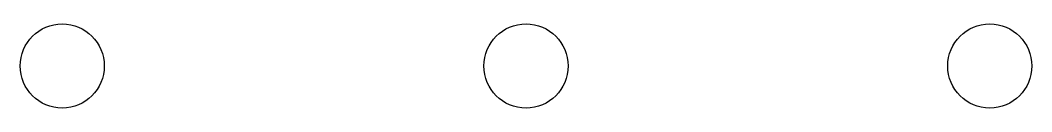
# Model space of a CAD drawing. Extents: x -18.1 to 18.1, y 1.5 to 4.5.
import ezdxf

# ---------------------------------------------------------------- set-up
doc = ezdxf.new("R2010")
doc.units = 0
doc.layers.add('LAYER_1', color=7, linetype='CONTINUOUS')

msp = doc.modelspace()

# ---------------------------------------------------------------- linework, layer by layer
at = {"layer": 'LAYER_1', "color": 250}
for points in [[(-15.061, 3), (-15.061, 3.828), (-15.733, 4.5), (-16.561, 4.5), (-17.39, 4.5), (-18.061, 3.828), (-18.061, 3), (-18.061, 2.171), (-17.39, 1.5), (-16.561, 1.5), (-15.733, 1.5), (-15.061, 2.171), (-15.061, 3)], [(1.5, 3), (1.5, 3.828), (0.829, 4.5), (0, 4.5), (-0.828, 4.5), (-1.5, 3.828), (-1.5, 3), (-1.5, 2.171), (-0.828, 1.5), (0, 1.5), (0.829, 1.5), (1.5, 2.171), (1.5, 3)], [(18.061, 3), (18.061, 3.828), (17.39, 4.5), (16.561, 4.5), (15.733, 4.5), (15.061, 3.828), (15.061, 3), (15.061, 2.171), (15.733, 1.5), (16.561, 1.5), (17.39, 1.5), (18.061, 2.171), (18.061, 3)]]:
    msp.add_open_spline(points, degree=3, knots=[0, 0, 0, 0, 1, 1, 1, 2, 2, 2, 3, 3, 3, 4, 4, 4, 4], dxfattribs=at)

doc.saveas('drawing.dxf')
